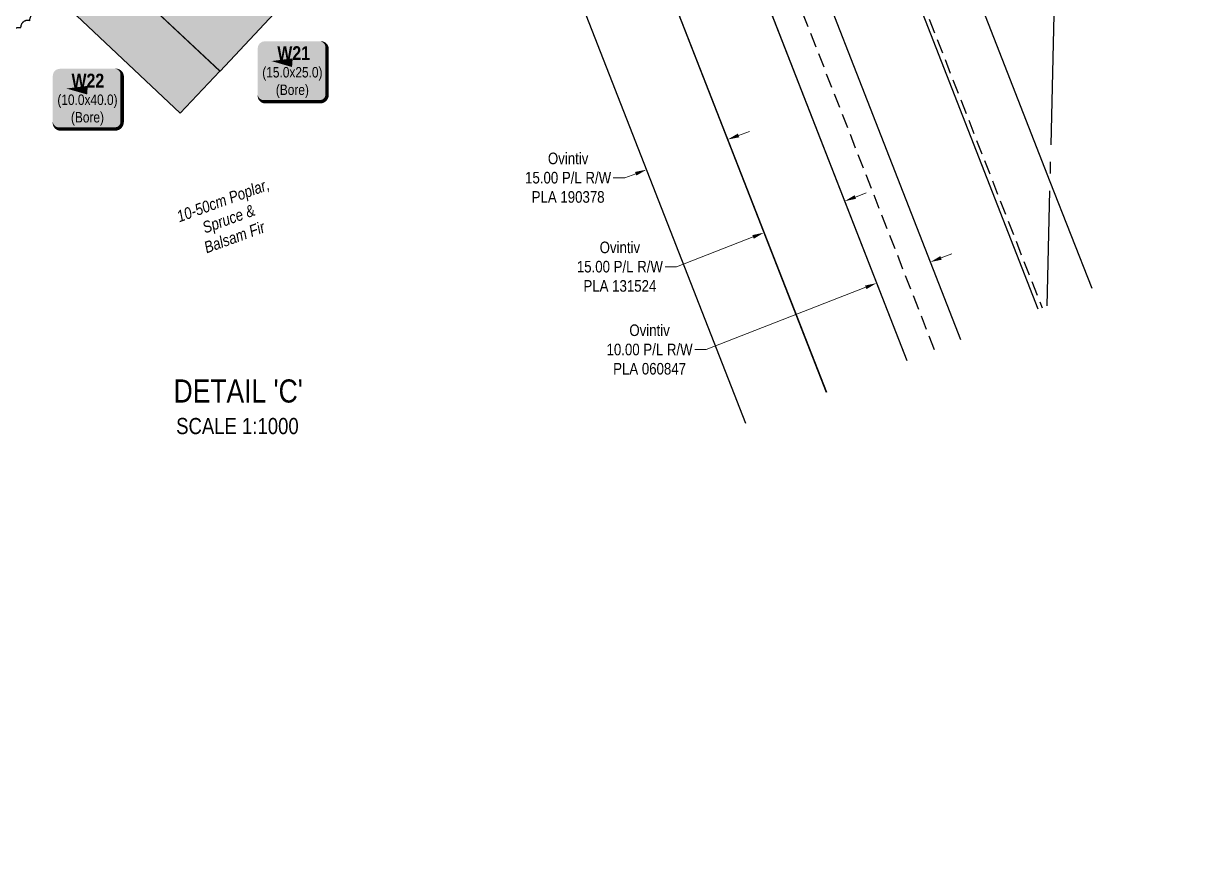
# Model space of a CAD drawing. Extents: x 391873 to 399328, y 6054492 to 6062838.
# Drawn here: x 392952 to 393976, y 6059781 to 6060495 of the extents above; entities that cross this region are included whole.
import ezdxf

# ---------------------------------------------------------------- set-up
doc = ezdxf.new("R2010")
doc.units = 0
doc.header["$LTSCALE"] = 5
doc.header["$PDSIZE"] = 0.5
for name, pattern in [('0', [1, 1, 0]), ('foc-ACCESSROAD', [3.75, 2.5, -1.25]), ('foc-QUARTERLINE', [33, 25, -3, 2, -3])]:
    doc.linetypes.add(name, pattern=pattern)
doc.layers.get('Defpoints').update_dxf_attribs({"color": 9})
for name, color, linetype in [('DETAIL-T', 7, 'Continuous'), ('F-AR', 190, 'foc-ACCESSROAD'), ('F-RW', 190, 'Continuous'), ('L-QSEC', 8, 'foc-QUARTERLINE'), ('P-TEMP-BLOCKS', 250, 'Continuous'), ('P-TEMP-BLUE', 146, 'Continuous'), ('T-BUSH', 110, '0'), ('T-BUSH-T', 110, 'Continuous')]:
    doc.layers.add(name, color=color, linetype=linetype)
doc.layers.add('F-RW-T', color=190, linetype='Continuous', lineweight=9)
doc.layers.add('P-TEMP-BLUE-H', color=7, linetype='Continuous', true_color=0x99e6ff)
doc.styles.add('80', font='ARIALN.TTF', dxfattribs={"height": 10})
doc.styles.add('80CG', font='ARIALN.TTF', dxfattribs={"height": 10})
doc.styles.add('80L', font='ARIALN.TTF', dxfattribs={"height": 10})
doc.styles.add('BOLD', font='ARIALNB.TTF')
doc.dimstyles.new('Compass 5 000', dxfattribs={"dimscale": 5, "dimtxt": 9, "dimasz": 2, "dimexe": 0.2, "dimexo": 0.0625, "dimgap": 0.5, "dimtad": 0, "dimtih": 1, "dimtoh": 1, "dimzin": 0, "dimdsep": 46, "dimtxsty": '80CG', "dimcen": 0.1, "dimse1": 1, "dimse2": 1, "dimclrd": 256, "dimclrt": 256, "dimaunit": 1, "dimadec": 4, "dimazin": 0, "dimtfac": 0.06, "dimtofl": 0, "dimtmove": 0, "dimatfit": 1, "dimfxl": 0.2, "dimtolj": 1, "dimtzin": 0, "dimlwd": -1, "dimarcsym": 0})

# ---------------------------------------------------------------- blocks, each defined once
blk = doc.blocks.new('*U48')
at = {"true_color": 0x99e6ff}
h = blk.add_hatch(color=141, dxfattribs=at)
edge = h.paths.add_edge_path()
edge.add_line((-24, -33.8), (24, -33.8))
edge.add_arc((24, -27.8), 6, 270, 360)
edge.add_line((30, -27.8), (30, 12.5))
edge.add_arc((24, 12.5), 6, 0, 90)
edge.add_line((24, 18.5), (-24, 18.5))
edge.add_arc((-24, 12.5), 6, 90, 180)
edge.add_line((-30, 12.5), (-30, -27.8))
edge.add_arc((-24, -27.8), 6, 180, 270)
at = {"color": 250, "flags": 128}
blk.add_lwpolyline([(-24, -33.8, 3, 3, 0), (24, -33.8, 3, 3, 0.414214), (30, -27.8, 3, 3, 0), (30, 12.5, 3, 0, 0.414214), (24, 18.5, 0, 0, 0), (-24, 18.5, 0, 0, 0.414214), (-30, 12.5, 0, 0, 0), (-30, -27.8, 0, 3, 0.414214)], format="xyseb", close=True, dxfattribs=at)
at = {"flags": 128}
blk.add_lwpolyline([(-18.2, 1.4, 0, 7.5, 0), (0, 0, 0, 0, 0)], format="xyseb", dxfattribs=at)
at = {"color": 250}
for tag, p, height, style in [('TEMP_AREA_W1_001', (-9.2, 2.2), 12, 'BOLD'), ('ENTER_TEXT_001', (-30.7, -12.8), 9, '80')]:
    blk.add_attdef(tag, p, '', height=height, dxfattribs=dict(at, style=style))
blk = doc.blocks.new('*U47')
at = {"true_color": 0x99e6ff}
h = blk.add_hatch(color=141, dxfattribs=at)
edge = h.paths.add_edge_path()
edge.add_line((-24, -33.6), (24, -33.6))
edge.add_arc((24, -27.6), 6, 270, 360)
edge.add_line((30, -27.6), (30, 12.5))
edge.add_arc((24, 12.5), 6, 0, 90)
edge.add_line((24, 18.5), (-24, 18.5))
edge.add_arc((-24, 12.5), 6, 90, 180)
edge.add_line((-30, 12.5), (-30, -27.6))
edge.add_arc((-24, -27.6), 6, 180, 270)
at = {"color": 250, "flags": 128}
blk.add_lwpolyline([(-24, -33.6, 3, 3, 0), (24, -33.6, 3, 3, 0.414214), (30, -27.6, 3, 3, 0), (30, 12.5, 3, 0, 0.414214), (24, 18.5, 0, 0, 0), (-24, 18.5, 0, 0, 0.414214), (-30, 12.5, 0, 0, 0), (-30, -27.6, 0, 3, 0.414214)], format="xyseb", close=True, dxfattribs=at)
at = {"flags": 128}
blk.add_lwpolyline([(-18.2, 1.4, 0, 7.5, 0), (0, 0, 0, 0, 0)], format="xyseb", dxfattribs=at)
at = {"color": 250}
for tag, p, height, style in [('TEMP_AREA_W1_001', (-9.2, 2.2), 12, 'BOLD'), ('ENTER_TEXT_001', (-30.7, -12.8), 9, '80')]:
    blk.add_attdef(tag, p, '', height=height, dxfattribs=dict(at, style=style))
blk = doc.blocks.new('*D131')
at = {"layer": 'Defpoints', "color": 0, "transparency": 16777216}
for p in [(393592.6, 6060314.1), (393765.4, 6060077.6), (393695.5, 6060050.4)]:
    blk.add_point(p, dxfattribs=at)
at = {"layer": 'F-RW-T', "transparency": 16777216}
for p, q in [((393671.8, 6060345), (393681.1, 6060348.7)), ((393583.3, 6060310.5), (393517.1, 6060284.7)), ((393517.1, 6060284.7), (393507.1, 6060284.7))]:
    blk.add_line(p, q, dxfattribs=at)
for points in [[(393671.2, 6060346.6), (393672.4, 6060343.5), (393662.5, 6060341.4)], [(393582.7, 6060312.1), (393583.9, 6060308.9), (393592.6, 6060314.1)]]:
    blk.add_solid(points, dxfattribs=at)
at = {"layer": 'F-RW-T', "transparency": 16777216, "insert": (393468, 6060284.7), "char_height": 10, "attachment_point": 5, "style": '80CG'}
blk.add_mtext('\\A1;Ovintiv\\P15.00 P/L R/W\\PPLA 131524', dxfattribs=at)
blk = doc.blocks.new('*D132')
at = {"layer": 'Defpoints', "color": 0, "transparency": 16777216}
for p in [(393491.1, 6060368.7), (393780.3, 6059806.7), (393710.1, 6059780.5)]:
    blk.add_point(p, dxfattribs=at)
at = {"layer": 'F-RW-T', "transparency": 16777216}
for p, q in [((393570.7, 6060398.3), (393580.1, 6060401.8)), ((393472.3, 6060361.7), (393462.3, 6060361.7)), ((393481.7, 6060365.2), (393472.3, 6060361.7))]:
    blk.add_line(p, q, dxfattribs=at)
for points in [[(393570.1, 6060399.9), (393571.3, 6060396.7), (393561.3, 6060394.8)], [(393481.1, 6060366.7), (393482.3, 6060363.6), (393491.1, 6060368.7)]]:
    blk.add_solid(points, dxfattribs=at)
at = {"layer": 'F-RW-T', "transparency": 16777216, "insert": (393423.2, 6060361.7), "char_height": 10, "attachment_point": 5, "style": '80CG'}
blk.add_mtext('\\A1;Ovintiv\\P15.00 P/L R/W\\PPLA 190378', dxfattribs=at)
blk = doc.blocks.new('*D129')
at = {"layer": 'Defpoints', "color": 0, "transparency": 16777216}
for p in [(393716.8, 6060339.7), (393670.2, 6060321.5), (393690.1, 6060270.5)]:
    blk.add_point(p, dxfattribs=at)
at = {"layer": 'F-RW-T', "transparency": 16777216}
for p, q in [((393746, 6060292.3), (393755.3, 6060296)), ((393680.8, 6060266.9), (393542.8, 6060213)), ((393542.8, 6060213), (393532.8, 6060213))]:
    blk.add_line(p, q, dxfattribs=at)
for points in [[(393745.4, 6060293.9), (393746.6, 6060290.8), (393736.7, 6060288.7)], [(393680.2, 6060268.4), (393681.4, 6060265.3), (393690.1, 6060270.5)]]:
    blk.add_solid(points, dxfattribs=at)
at = {"layer": 'F-RW-T', "transparency": 16777216, "insert": (393493.7, 6060213), "char_height": 10, "attachment_point": 5, "style": '80CG'}
blk.add_mtext('\\A1;Ovintiv\\P10.00 P/L R/W\\PPLA 060847', dxfattribs=at)
blk = doc.blocks.new('*D130')
at = {"layer": 'Defpoints', "color": 0, "transparency": 16777216}
for p in [(393707, 6060699.7), (393976.5, 6059976.3), (393929.6, 6059958.9)]:
    blk.add_point(p, dxfattribs=at)
at = {"layer": 'F-RW-T', "transparency": 16777216}
for p, q in [((393716.4, 6060703.1), (393725.7, 6060706.6)), ((393725.7, 6060706.6), (393735.7, 6060706.6)), ((393650.8, 6060678.7), (393641.4, 6060675.2))]:
    blk.add_line(p, q, dxfattribs=at)
for points in [[(393715.8, 6060704.7), (393717, 6060701.6), (393707, 6060699.7)], [(393650.2, 6060680.3), (393651.3, 6060677.1), (393660.1, 6060682.2)]]:
    blk.add_solid(points, dxfattribs=at)
at = {"layer": 'F-RW-T', "transparency": 16777216, "insert": (393774.8, 6060706.6), "char_height": 10, "attachment_point": 5, "style": '80CG'}
blk.add_mtext('\\A1;Ovintiv\\P10.00 P/L R/W\\PPLA 111723', dxfattribs=at)

msp = doc.modelspace()

# ---------------------------------------------------------------- hatches: boundary and pattern name
at = {"layer": 'P-TEMP-BLUE-H'}
h = msp.add_hatch(color=256, dxfattribs=at)
h.dxf.hatch_style = 1
h.paths.add_polyline_path([(393173.192, 6060508.498), (393121.875, 6060453.843), (393030.544, 6060539.597), (393082.34, 6060593.803)])
h = msp.add_hatch(color=256, dxfattribs=at)
h.dxf.hatch_style = 1
h.paths.add_polyline_path([(392938.109, 6060550.837), (392997.541, 6060502.025), (393087.458, 6060417.599), (393121.67, 6060454.036), (393030.544, 6060539.597), (392972.736, 6060587.075)])

# ---------------------------------------------------------------- linework, layer by layer
at = {"layer": 'F-AR', "flags": 128}
msp.add_lwpolyline([(393740.323, 6060212.823), (393339.409, 6061237.784), (393423.01, 6061298.466), (393833.416, 6060249.236)], dxfattribs=at)
at = {"layer": 'F-RW'}
for points in [[(393571.738, 6061635.579), (393679.283, 6061487.333), (393788.038, 6061337.42), (393533.631, 6061152.861), (393387.081, 6061046.546), (393415.357, 6060974.134), (393716.307, 6060203.429)], [(393510.414, 6061592.437), (393618.599, 6061443.31), (393683.33, 6061354.081), (393489.608, 6061213.545), (393296.18, 6061073.223), (393345.521, 6060946.864), (393646.487, 6060176.119)], [(393370.241, 6061493.826), (393388.999, 6061459.047), (393413.723, 6061413.207), (393461.086, 6061326.095), (393479.666, 6061277.832), (393502.291, 6061220.133), (393531.785, 6061148.878), (393559.881, 6061076.585), (393840.17, 6060358.494), (393876.42, 6060266.057)], [(393829.971, 6060247.888), (393518.386, 6061046.452), (393490.2, 6061118.693), (393462.026, 6061190.909), (393439.485, 6061248.667), (393420.702, 6061296.791), (393415.388, 6061304.835), (393372.858, 6061383.688), (393348.188, 6061429.423), (393329.073, 6061464.864)], [(392634.758, 6061143.192), (392648.699, 6061040.68), (392816.95, 6060836.14), (392894.671, 6060917.569), (393359.609, 6061254.744), (393762.834, 6060221.628)], [(392577.375, 6061194.241), (392601.086, 6061019.886), (392782.161, 6060799.756), (392814.172, 6060760.841), (392927.69, 6060879.775), (393336.573, 6061176.299), (393716.287, 6060203.421)]]:
    msp.add_lwpolyline(points, dxfattribs=at)
at = {"layer": 'F-RW', "flags": 128}
for points in [[(393117.332, 6061315.905), (393298.984, 6061065.773), (393646.8, 6060176.241)], [(393576.98, 6060148.931), (393232.666, 6061029.507), (393056.008, 6061272.764)]]:
    msp.add_lwpolyline(points, dxfattribs=at)
at = {"layer": 'L-QSEC', "flags": 128}
msp.add_lwpolyline([(393874.22, 6061834.943), (393837.69, 6060250.908)], dxfattribs=at)
at = {"layer": 'P-TEMP-BLUE', "flags": 128}
for points in [[(393173.192, 6060508.498), (393121.875, 6060453.843), (393030.544, 6060539.597), (393082.34, 6060593.803)], [(392938.109, 6060550.837), (392997.541, 6060502.025), (393087.458, 6060417.599), (393121.67, 6060454.036), (393030.544, 6060539.597), (392972.736, 6060587.075)]]:
    msp.add_lwpolyline(points, close=True, dxfattribs=at)
at = {"layer": 'T-BUSH', "flags": 128}
msp.add_lwpolyline([(393395.754, 6060610.94, 0.52056705), (393391.787, 6060620.116, 0.52056705), (393387.819, 6060629.291, 0.52056705), (393383.852, 6060638.466, 0.52056705), (393379.885, 6060647.641, 0.52056705), (393375.917, 6060656.816, 0.52056705), (393371.95, 6060665.991, 0.52056705), (393364.248, 6060670.09, 0.52056705), (393354.308, 6060671.148, 0.52056705), (393346.015, 6060674.274, 0.52056705), (393342.764, 6060683.727, 0.52056705), (393339.512, 6060693.179, 0.52056705), (393336.261, 6060702.632, 0.52056705), (393332.407, 6060710.651, 0.52056705), (393323.382, 6060706.353, 0.52056705), (393314.357, 6060702.056, 0.52056705), (393305.332, 6060697.758, 0.52056705), (393296.307, 6060693.46, 0.52056705), (393287.282, 6060689.162, 0.52056705), (393278.257, 6060684.865, 0.52056705), (393269.232, 6060680.567, 0.52056705), (393261.905, 6060674.733, 0.52056705), (393258.535, 6060665.323, 0.52056705), (393251.782, 6060658.065, 0.52056705), (393244.682, 6060651.029, 0.52056705), (393237.581, 6060643.993, 0.52056705), (393230.481, 6060636.957, 0.52056705), (393223.38, 6060629.921, 0.52056705), (393218.941, 6060622.129, 0.52056705), (393221.277, 6060612.409, 0.52056705), (393223.613, 6060602.69, 0.52056705), (393219.412, 6060596.086, 0.52056705), (393210.392, 6060591.778, 0.52056705), (393201.371, 6060587.47, 0.52056705), (393192.351, 6060583.162, 0.52056705), (393183.331, 6060578.854, 0.52056705), (393174.311, 6060574.547, 0.52056705), (393165.29, 6060570.239, 0.52056705), (393156.27, 6060565.931, 0.52056705), (393147.25, 6060561.623, 0.52056705), (393138.23, 6060557.315, 0.52056705), (393129.457, 6060554.316, 0.52056705), (393122.631, 6060561.619, 0.52056705), (393115.806, 6060568.922, 0.52056705), (393108.98, 6060576.225, 0.52056705), (393102.155, 6060583.528, 0.52056705), (393095.33, 6060590.831, 0.52056705), (393088.504, 6060598.135, 0.52056705), (393081.679, 6060605.438, 0.52056705), (393073.809, 6060603.463, 0.52056705), (393065.531, 6060597.859, 0.52056705), (393057.253, 6060592.256, 0.52056705), (393048.975, 6060586.653, 0.52056705), (393040.697, 6060581.05, 0.52056705), (393032.798, 6060574.936, 0.52056705), (393025.045, 6060568.627, 0.52056705), (393017.291, 6060562.318, 0.52056705), (393009.538, 6060556.008, 0.52056705), (393001.784, 6060549.699, 0.52056705), (392995.794, 6060541.935, 0.52056705), (392991.073, 6060533.124, 0.52056705), (392986.351, 6060524.313, 0.52056705), (392980.309, 6060516.59, 0.52056705), (392972.566, 6060510.268, 0.52056705), (392964.823, 6060503.946, 0.52056705), (392957.08, 6060497.624, 0.52056705), (392949.337, 6060491.302, 0.52056705), (392941.594, 6060484.98, 0.52056705), (392933.854, 6060482.569, 0.52056705), (392926.123, 6060488.905, 0.52056705), (392918.391, 6060495.241, 0.52056705), (392910.659, 6060501.577, 0.52056705), (392902.928, 6060507.913, 0.52056705), (392895.033, 6060508.135, 0.52056705), (392886.973, 6060502.221, 0.52056705), (392878.914, 6060496.308, 0.52056705), (392870.855, 6060490.394, 0.52056705), (392862.796, 6060484.48, 0.52056705), (392854.737, 6060478.566, 0.52056705), (392846.678, 6060472.653, 0.52056705), (392838.618, 6060466.739, 0.52056705), (392830.559, 6060460.825, 0.52056705), (392822.5, 6060454.911, 0.52056705), (392814.441, 6060448.998, 0.52056705), (392806.769, 6060442.594, 0.52056705), (392799.159, 6060436.113, 0.52056705), (392791.548, 6060429.632, 0.52056705), (392783.938, 6060423.151, 0.52056705), (392776.327, 6060416.67, 0.52056705), (392768.717, 6060410.189, 0.52056705), (392761.106, 6060403.708, 0.52056705), (392753.496, 6060397.227, 0.52056705), (392745.885, 6060390.746, 0.52056705), (392738.275, 6060384.265, 0.52056705), (392730.664, 6060377.784, 0.52056705), (392723.054, 6060371.303, 0.52056705), (392715.443, 6060364.822, 0.52056705), (392707.981, 6060358.468, 0.52056705)], format="xyb", dxfattribs=at)

# ---------------------------------------------------------------- block references
at = {"layer": 'P-TEMP-BLOCKS'}
ref = msp.add_blockref('*U48', (393184.52, 6060461.272), dxfattribs=dict(at, xscale=0.9996060000000041, yscale=0.9996060000000041, zscale=0.9996060000000041))
ref.add_attrib('TEMP_AREA_W1_001', 'W21', (393171.49, 6060463.515), dxfattribs={"layer": '0', "color": 250, "height": 11.9953, "style": 'BOLD'})
ref.add_attrib('ENTER_TEXT_001', '(15.0x25.0)', (393158.458, 6060448.5), dxfattribs={"layer": '0', "color": 250, "height": 8.99645, "style": '80'})
ref.add_attrib('ENTER_TEXT_002', '(Bore)', (393170.213, 6060433.352), dxfattribs={"layer": '0', "color": 250, "height": 8.9965, "style": '80'})
ref = msp.add_blockref('*U47', (393007.151, 6060437.502), dxfattribs=dict(at, xscale=0.9996060000000041, yscale=0.9996060000000041, zscale=0.9996060000000041))
ref.add_attrib('TEMP_AREA_W1_001', 'W22', (392993.348, 6060439.745), dxfattribs={"layer": '0', "color": 250, "height": 11.9953, "style": 'BOLD'})
ref.add_attrib('ENTER_TEXT_001', '(10.0x40.0)', (392981.089, 6060424.73), dxfattribs={"layer": '0', "color": 250, "height": 8.99645, "style": '80'})
ref.add_attrib('ENTER_TEXT_002', '(Bore)', (392992.843, 6060409.582), dxfattribs={"layer": '0', "color": 250, "height": 8.9965, "style": '80'})

# ---------------------------------------------------------------- texts
at = {"layer": 'DETAIL-T', "color": 3, "insert": (393023.327, 6060187.154), "char_height": 19.99227, "width": 225.74688, "attachment_point": 1, "style": '80CG'}
msp.add_mtext("\\pi58.372;DETAIL 'C'\\P\\pi60.604;{\\H0.7x;SCALE 1:1000}", dxfattribs=at)
at = {"layer": 'T-BUSH-T', "insert": (393081.643, 6060331.86), "char_height": 9.99613, "attachment_point": 1, "rotation": 20, "style": '80L'}
msp.add_mtext_dynamic_manual_height_columns('\\pi1.8057;{\\fArial Narrow|b0|i1|c0|p34;10-50cm Poplar,\\P\\pi19.33;Spruce & \\P\\pi14.778;Balsam Fir}', width=84.77381, gutter_width=50, heights=[0], dxfattribs=at)

# ---------------------------------------------------------------- dimensions: what is measured, and where the dimension line sits
at = {"layer": 'F-RW-T'}
for base, p1, p2, angle, text, picture, middle in [((393707.008, 6060699.651), (393929.588, 6059958.86), (393976.471, 6059976.326), 20.432081, 'Ovintiv\\P10.00 P/L R/W\\PPLA 111723', '*D130', (393774.836, 6060706.633)), ((393491.067, 6060368.652), (393780.337, 6059806.692), (393710.06, 6059780.524), 200.423131, 'Ovintiv\\P15.00 P/L R/W\\PPLA 190378', '*D132', (393423.238, 6060361.673)), ((393592.593, 6060314.135), (393765.385, 6060077.628), (393695.525, 6060050.366), 201.317391, 'Ovintiv\\P15.00 P/L R/W\\PPLA 131524', '*D131', (393468.012, 6060284.675)), ((393690.101, 6060270.513), (393716.752, 6060339.695), (393670.194, 6060321.526), 201.317349, 'Ovintiv\\P10.00 P/L R/W\\PPLA 060847', '*D129', (393493.677, 6060213.017))]:
    dim = msp.add_linear_dim(base=base, p1=p1, p2=p2, angle=angle, text=text, dimstyle='Compass 5 000', dxfattribs=at)
    dim.commit()
    dim.dimension.update_dxf_attribs({"geometry": picture, "text_midpoint": middle, "dimtype": 161})

doc.saveas('drawing.dxf')
